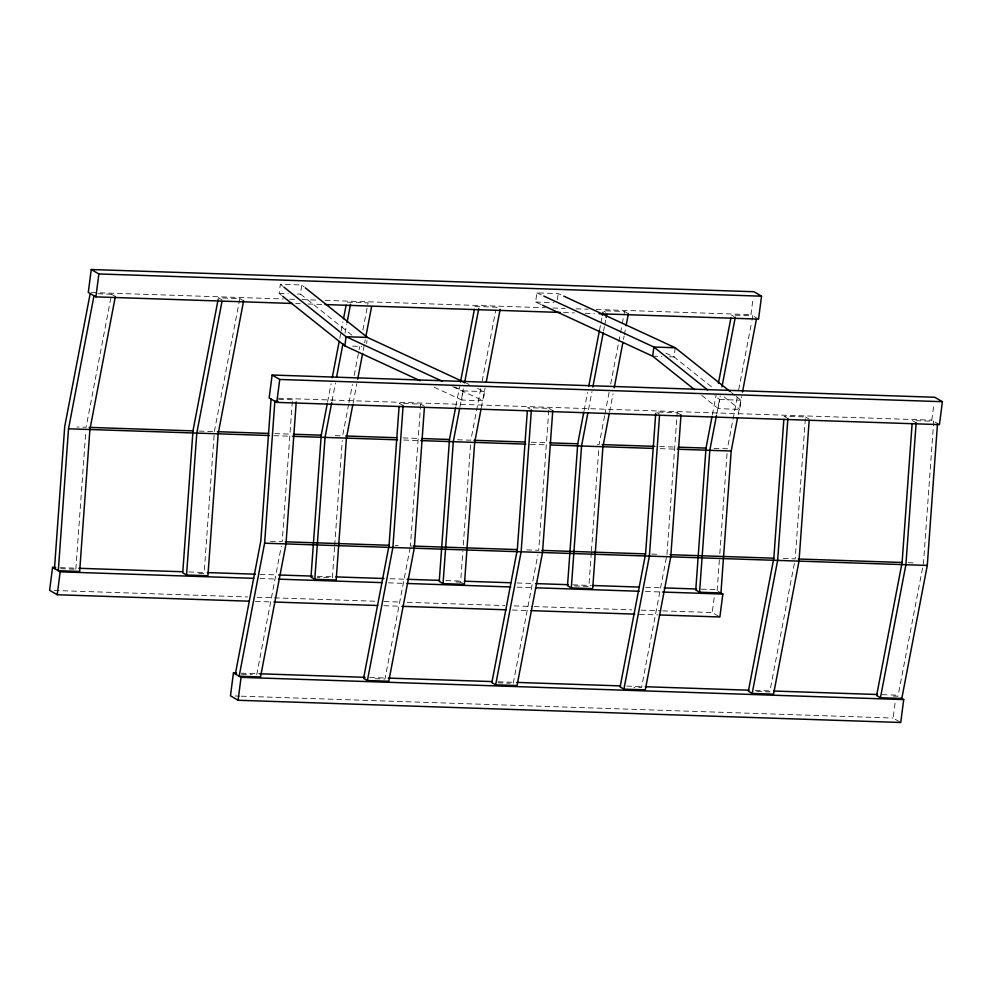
<?xml version="1.0" encoding="UTF-8"?>
<svg xmlns="http://www.w3.org/2000/svg" width="992" height="992" viewBox="0 0 992 992"><rect width="100%" height="100%" fill="white"/><g stroke="black" fill="none" stroke-linecap="round" stroke-linejoin="round"><path stroke-width="0.74" stroke-dasharray="4.96 3.72" d="M75.851 569.222L85.758 431.917M292.318 401.301L282.187 541.694L266.922 541.173M334.589 546.976L332.37 577.828L317.105 577.307M334.701 545.426L342.277 440.522M403.124 405.567L399.305 403.347L420.682 404.066L410.44 545.997L413.54 546.096M464.43 584.35L460.623 582.13L462.855 551.279M463.301 545.104L470.642 443.288M530.1 409.138L527.57 407.65L548.948 408.369L538.706 550.3L523.429 549.779M591.331 552.494L588.876 586.433L573.612 585.912M591.443 550.944L598.784 449.128M666.959 554.602L677.201 412.672L655.824 411.953L659.63 414.172M719.361 559.885L717.142 590.736L714.079 590.637M719.808 553.71L727.161 451.893M786.619 417.744L784.077 416.256L805.454 416.975L795.212 558.905L779.948 558.384M281.53 295.331L279.136 293.434L280.327 284.258L301.704 284.977L304.098 286.886M351.9 335.147L300.514 294.14L301.704 284.977M366.643 343.542L367.04 340.492M477.499 388.38L484.468 391.604L483.278 400.768L461.9 400.049L463.09 390.885L454.733 387.016M541.223 304.618L535.643 302.039L536.833 292.863L558.211 293.582L562.39 295.517M557.417 299.696L558.211 293.582M675.254 347.758L674.064 356.922L713.496 388.393M736.2 396.391L740.974 400.21L739.784 409.374L718.419 408.654L719.609 399.491L714.823 395.672M718.605 616.243L712.256 612.535L714.835 592.683M758.558 319.102L750.944 314.65L753.126 297.848M899.471 721.754L893.122 718.047L895.702 698.194M939.424 424.613L931.81 420.162L933.993 403.36M97.824 293.793L111.563 294.252L86.093 427.292L76.93 426.982M222.258 300.055L218.451 297.836L239.828 298.555L214.359 431.594L204.116 573.525L198.003 573.314M256.717 674.734L281.319 546.22M327.596 401.921L331.08 383.78M339.76 338.421L340.913 332.37M341.211 330.869L342.947 321.792M331.985 401.115L335.457 382.974M345.018 333.089L346.754 324.012M348.688 404.153L342.612 435.897L334.974 435.637M348.973 402.64L352.445 384.499M354.194 375.422L358.819 351.23M359.104 349.717L359.687 346.704M362.874 330.063L368.082 302.858L346.704 302.138L349.246 303.614M353.078 403.347L356.835 383.693M363.208 350.436L364.362 344.385M364.647 342.872L365.23 339.847M410.155 547.51L384.97 679.036L374.282 678.677M455.861 406.224L459.618 386.57M459.953 406.931L463.425 388.79M480.711 388.802L470.865 440.2L455.601 439.692M482.149 381.238L495.764 310.186M481.331 407.65L485.088 387.996M513.236 683.339L537.838 554.826M584.114 410.527L587.586 392.386M599.453 330.398L600.619 324.347M600.904 322.834L602.057 316.795M588.504 409.721L591.976 391.58M603.558 331.105L604.426 326.579M604.711 325.066L605.864 319.015M604.624 415.784L599.118 444.503L594.543 444.354M604.909 414.272L609.249 391.592M610.7 384.028L618.512 343.207M618.81 341.694L620.248 334.143M620.546 332.63L621.984 325.066M622.282 323.553L624.588 311.463L603.223 310.744L605.752 312.22M609.584 411.953L613.056 393.812M623.484 339.388L624.055 336.362M624.352 334.85L625.791 327.286M666.376 557.628L641.489 687.642L633.851 687.382M712.368 414.83L716.137 395.176M716.757 414.024L720.229 395.882M737.217 397.408L727.384 448.806L713.632 448.347M738.668 389.844L751.688 321.817M751.986 320.304L752.854 315.766L731.476 315.047L734.018 316.535M738.135 414.743L741.607 396.602M794.344 563.431L769.742 691.945L754.478 691.436M279.136 293.434L288.3 293.731M297.451 294.041L300.514 294.14M535.643 302.039L553.97 302.647M91.388 292.528L283.365 298.964M289.565 299.175L295.752 299.386M301.952 299.596L318.978 300.167M325.178 300.365L545.03 307.743M552.767 308.004L565.155 308.425M575.992 308.785L588.38 309.194M596.118 309.454L750.944 314.65M474.957 306.441L496.335 307.16L498.877 308.636M295.628 303.564L300.278 303.726M308.016 303.986L321.954 304.445M563.481 312.554L574.318 312.914M585.156 313.274L594.444 313.596M352.495 346.134L361.658 346.444M652.686 356.202L661.838 356.512M669.476 356.773L674.064 356.922L662.916 351.763M463.09 390.885L484.468 391.604M719.609 399.491L740.974 400.21M278.442 398.251L931.81 420.162M278.69 399.305L292.429 399.764M199.082 431.086L212.821 431.545M274.759 433.616L291.797 434.198M403.025 437.918L420.062 438.501M531.278 442.221L548.316 442.804M659.531 446.536L676.569 447.107M273.928 435.686L290.966 436.257M403.732 440.039L419.219 440.56M530.435 444.292L547.472 444.862M660.238 448.644L675.738 449.165M395.176 545.476L398.226 545.588M651.694 554.082L657.795 554.292M908.201 562.687L915.839 562.948M60.314 567.647L77.351 568.218M188.827 571.962L205.852 572.533M260.04 574.356L277.078 574.926M317.328 576.278L334.366 576.848M390.104 578.72L405.579 579.229M445.842 580.58L462.867 581.151M517.055 582.974L534.093 583.544M572.793 584.846L591.368 585.466M645.569 587.289L662.594 587.859M701.294 589.161L715.232 589.62L720.948 592.956M60.586 568.701L74.326 569.172M456.047 581.969L460.623 582.13M259.916 578.534L276.954 579.105M388.43 582.85L405.455 583.42M516.931 587.152L533.956 587.723M645.432 591.468L660.92 591.988M54.25 590.463L247.777 596.948M257.064 597.271L376.29 601.264M384.028 601.524L401.053 602.094M407.253 602.305L504.792 605.579M514.079 605.889L532.654 606.509M534.204 606.558L631.743 609.832M641.043 610.142L661.168 610.824M662.718 610.874L712.256 612.535M255.39 601.4L272.428 601.97M383.904 605.703L402.479 606.335M512.405 610.018L529.443 610.588M639.369 614.284L657.944 614.904M241.18 673.159L259.755 673.791M369.681 677.474L386.719 678.044M498.195 681.789L515.22 682.36M626.696 686.092L643.734 686.662M755.21 690.407L772.235 690.978M882.161 694.673L896.098 695.132L898.64 696.62M241.453 674.213L252.142 674.572M497.959 682.831L510.173 683.24M893.42 696.086L897.996 696.248L923.478 563.208L933.708 421.278L912.342 420.558L916.149 422.778M235.104 695.975L239.754 696.124M241.304 696.186L893.122 718.047M536.833 292.863L543.802 296.087M466.352 383.222L469.142 384.512M452.625 386.582L483.278 400.768M434.037 387.153L461.9 400.049M624.588 311.463L628.407 313.683M805.454 416.975L809.261 419.194M677.201 412.672L681.008 414.892M548.948 408.369L552.755 410.589M239.828 298.555L243.635 300.774M420.682 404.066L424.489 406.286M111.563 294.252L115.37 296.472M731.414 392.584L735.01 395.436M724.259 396.974L739.784 409.374M701.679 395.312L718.419 408.654M280.327 284.258L282.72 286.167"/><path stroke-width="1.49" d="M54.486 568.503L64.716 426.572L90.198 293.533M94.004 295.752L68.522 428.792L58.292 570.722L79.658 571.442L89.9 429.511L115.37 296.472M218.153 299.348L192.981 430.875L182.739 572.806L186.546 575.025L207.923 575.744L218.166 433.814L243.635 300.774M186.546 575.025L196.788 433.095L221.972 301.568M271.052 399.044L260.809 540.975L235.34 674.014M296.236 401.983L285.994 543.914L260.524 676.953L239.146 676.234L264.616 543.194L274.858 401.264L277.921 401.363M327.31 403.434L321.234 435.178L310.992 577.108L314.799 579.328L336.176 580.047L346.419 438.117L352.78 404.86M314.799 579.328L325.041 437.398L331.7 402.628M424.378 407.824L414.259 548.216L388.777 681.256L367.412 680.537L363.593 678.317L389.075 545.278L399.094 406.435M403.124 405.567L392.882 547.497L367.412 680.537M455.564 407.737L449.488 439.481L439.245 581.411L443.052 583.631L464.43 584.35L474.672 442.42L481.046 409.163M443.052 583.631L453.294 441.7L459.668 408.444M552.755 410.589L542.512 552.519L517.043 685.559L495.665 684.84L491.858 682.62L517.328 549.58L527.347 410.738M531.377 409.87L521.135 551.8L495.665 684.84M583.829 412.04L577.741 443.784L567.511 585.714L571.318 587.934L592.695 588.653L602.925 446.722L609.299 413.466M571.318 587.934L581.56 446.003L587.921 412.746M681.008 414.892L670.766 556.822L645.296 689.862L623.918 689.142L620.112 686.923L645.581 553.883L655.712 413.503M659.519 415.722L649.388 556.103L623.918 689.142M712.082 416.342L706.006 448.086L695.764 590.017L699.571 592.236L720.948 592.956L731.191 451.025L737.552 417.768M699.571 592.236L709.813 450.306L716.472 415.536M809.15 420.744L799.019 561.125L773.549 694.164L752.172 693.445L748.365 691.226L773.834 558.186L783.854 419.343M787.884 418.475L777.641 560.406L752.172 693.445M937.514 423.497L927.284 565.428L901.802 698.467L880.437 697.748L876.63 695.528L902.1 562.489L912.119 423.646M916.149 422.778L905.907 564.708L880.437 697.748M55.676 567.498L52.576 567.387L49.6 590.302L57.214 594.741L249.203 601.189M599.094 313.745L758.558 319.102L761.534 296.186L753.92 291.735L91.264 269.514L88.288 292.417L95.902 296.868L292.528 303.465M57.214 594.741L60.19 571.838L52.576 567.387M95.902 296.868L98.878 273.953L91.264 269.514M236.53 673.01L233.442 672.898L230.466 695.814L238.08 700.265L900.736 722.486L903.712 699.583L901.17 698.095M272.13 375.026L269.154 397.941L276.768 402.38L939.424 424.613L942.4 401.698L934.786 397.259L272.13 375.026L279.744 379.465L942.4 401.698M238.08 700.265L241.056 677.35L233.442 672.898M276.768 402.38L279.744 379.465M420.1 380.705L344.869 345.873L346.059 336.71L283.91 287.122M694.512 389.583L652.686 356.202L653.877 347.039L543.802 296.087M720.316 592.584L722.846 594.059L719.87 616.974L659.494 614.953M332.233 377.729L339.177 341.446M343.517 318.767L346.121 305.164M336.623 376.923L342.984 343.666M347.039 322.499L350.511 304.358M357.703 379.155L362.626 353.462M365.812 336.821L371.603 306.59M460.486 382.032L474.387 309.467M464.591 382.738L478.764 308.661M486.254 381.945L500.142 309.38M588.74 386.334L599.453 330.398M602.355 315.282L602.925 312.257M592.844 387.041L603.26 332.618M606.162 317.502L606.732 314.476M614.222 387.76L622.902 342.414M626.088 325.773L628.407 313.683M718.444 383.086L730.893 318.072M721.965 386.818L735.283 317.266M742.475 392.063L756.363 319.498M98.878 273.953L761.534 296.186M325.041 304.556L560.381 312.443M464.963 382.577L367.437 337.429L346.059 336.71L442.196 381.213M730.224 391.629L675.254 347.758L653.877 347.039L707.656 389.955M89.193 427.391L192.981 430.875M217.446 431.694L268.572 433.417M293.347 434.248L321.234 435.178M345.712 435.996L396.825 437.72M421.612 438.551L449.488 439.481M473.965 440.299L525.078 442.023M549.866 442.854L577.741 443.784M602.218 444.602L654.881 446.375M678.119 447.156L706.006 448.086M68.522 428.792L269.278 435.525M292.516 436.306L397.532 439.828M420.769 440.609L525.785 444.131M550.572 444.974L652.5 448.384M677.288 449.215L731.191 451.025M285.287 541.793L389.075 545.278M413.54 546.096L517.328 549.58M541.806 550.399L645.581 553.883M670.059 554.702L773.834 558.186M798.312 559.004L902.1 562.489M264.616 543.194L927.284 565.428M78.901 568.28L182.627 571.752M207.402 572.582L255.403 574.194M278.628 574.976L312.691 576.116M335.904 576.898L383.904 578.51M407.129 579.291L439.642 580.382M464.417 581.213L510.868 582.763M535.63 583.594L568.143 584.685M592.918 585.516L639.369 587.078M664.144 587.909L696.657 589M60.19 571.838L253.729 578.324M278.492 579.154L382.23 582.639M407.005 583.47L510.731 586.954M535.506 587.785L639.245 591.257M662.47 592.038L722.846 594.059M273.978 602.02L377.704 605.504M402.479 606.335L506.218 609.807M530.98 610.638L634.719 614.122M259.755 673.791L365.044 677.313M388.269 678.094L491.995 681.578M516.77 682.409L620.508 685.894M645.271 686.724L749.01 690.196M773.785 691.027L877.523 694.512M241.056 677.35L903.712 699.583M563.791 296.162L675.254 347.758M542.612 305.263L652.686 356.202M305.288 287.841L367.437 337.429M282.72 296.286L344.869 345.873"/></g></svg>
